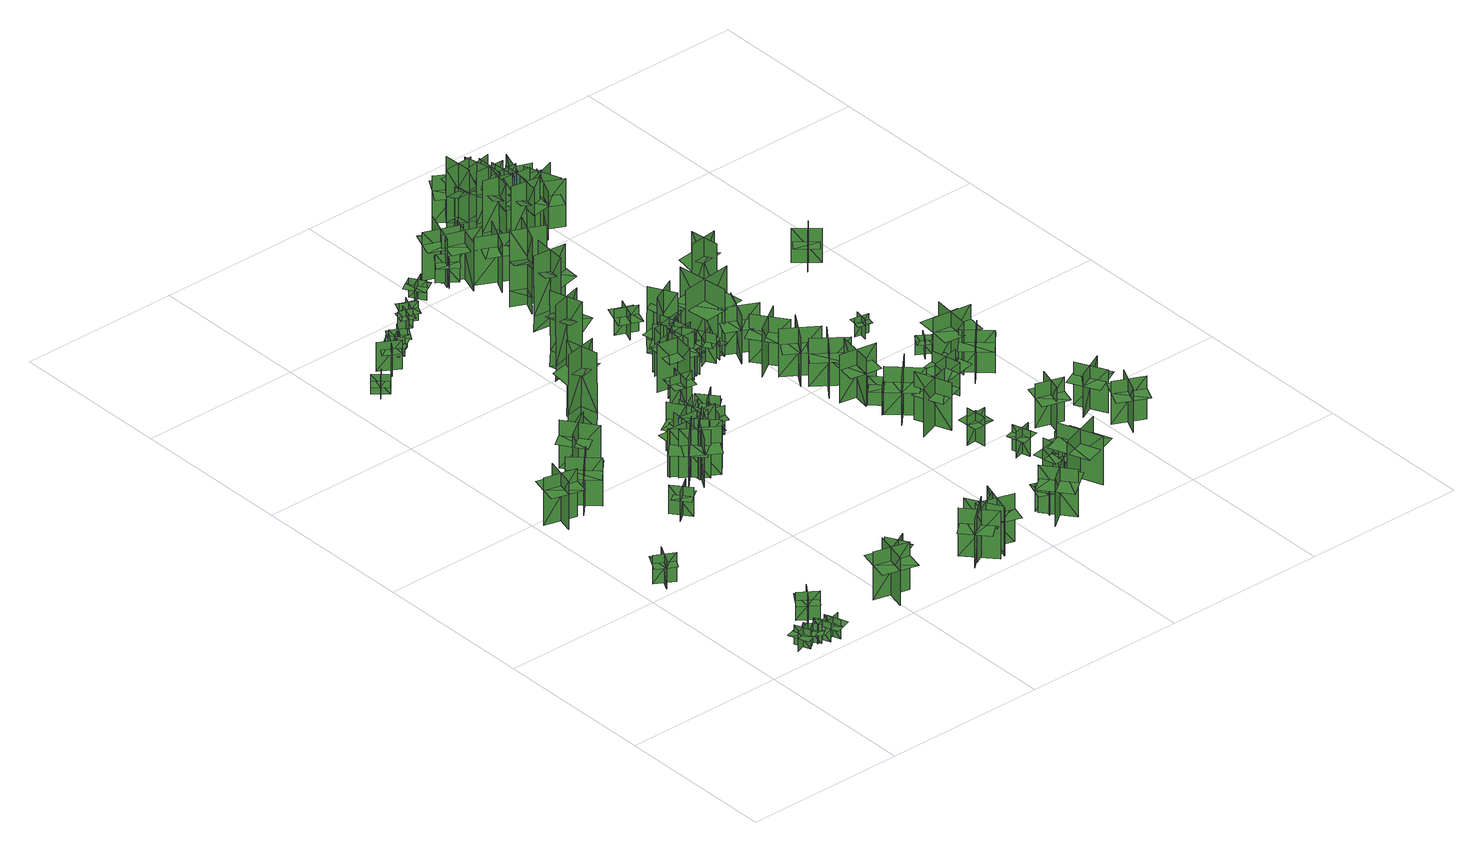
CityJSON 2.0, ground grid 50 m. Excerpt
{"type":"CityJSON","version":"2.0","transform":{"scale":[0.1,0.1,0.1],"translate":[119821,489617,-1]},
"CityObjects":{
"tree1":{"type":"SolitaryVegetationObject","geometry":[{"type":"MultiSurface","lod":"1","boundaries":[[[0,1,2]],[[0,2,3]],[[4,5,6]],[[4,6,7]],[[8,9,10]],[[8,10,11]],[[8,11,12]],[[8,12,13]]]}]},
"tree2":{"type":"SolitaryVegetationObject","geometry":[{"type":"MultiSurface","lod":"1","boundaries":[[[14,15,16]],[[14,16,17]],[[18,19,20]],[[18,20,21]],[[22,23,24]],[[22,24,25]],[[22,25,26]],[[22,26,27]]]}]},
"tree3":{"type":"SolitaryVegetationObject","geometry":[{"type":"MultiSurface","lod":"1","boundaries":[[[28,29,30]],[[28,30,31]],[[32,33,34]],[[32,34,35]],[[36,37,38]],[[36,38,39]],[[36,39,40]],[[36,40,41]]]}]},
"tree4":{"type":"SolitaryVegetationObject","geometry":[{"type":"MultiSurface","lod":"1","boundaries":[[[42,43,44]],[[42,44,45]],[[46,47,48]],[[46,48,49]],[[50,51,52]],[[50,52,53]],[[50,53,54]],[[50,54,55]]]}]},
"tree5":{"type":"SolitaryVegetationObject","geometry":[{"type":"MultiSurface","lod":"1","boundaries":[[[56,57,58]],[[56,58,59]],[[60,61,62]],[[60,62,63]],[[64,65,66]],[[64,66,67]],[[64,67,68]],[[64,68,69]]]}]},
"tree6":{"type":"SolitaryVegetationObject","geometry":[{"type":"MultiSurface","lod":"1","boundaries":[[[70,71,72]],[[70,72,73]],[[74,75,76]],[[74,76,77]],[[78,79,80]],[[78,80,81]],[[78,81,82]],[[78,82,83]]]}]},
"tree7":{"type":"SolitaryVegetationObject","geometry":[{"type":"MultiSurface","lod":"1","boundaries":[[[84,85,86]],[[84,86,87]],[[88,89,90]],[[88,90,91]],[[92,93,94]],[[92,94,95]],[[92,95,96]],[[92,96,97]]]}]},
"tree8":{"type":"SolitaryVegetationObject","geometry":[{"type":"MultiSurface","lod":"1","boundaries":[[[98,99,100]],[[98,100,101]],[[102,103,104]],[[102,104,105]],[[106,107,108]],[[106,108,109]],[[106,109,110]],[[106,110,111]]]}]},
"tree9":{"type":"SolitaryVegetationObject","geometry":[{"type":"MultiSurface","lod":"1","boundaries":[[[112,113,114]],[[112,114,115]],[[116,117,118]],[[116,118,119]],[[120,121,122]],[[120,122,123]],[[120,123,124]],[[120,124,125]]]}]},
"tree10":{"type":"SolitaryVegetationObject","geometry":[{"type":"MultiSurface","lod":"1","boundaries":[[[126,127,128]],[[126,128,129]],[[130,131,132]],[[130,132,133]],[[134,135,136]],[[134,136,137]],[[134,137,138]],[[134,138,139]]]}]},
"tree11":{"type":"SolitaryVegetationObject","geometry":[{"type":"MultiSurface","lod":"1","boundaries":[[[140,141,142]],[[140,142,143]],[[144,145,146]],[[144,146,147]],[[148,149,150]],[[148,150,151]],[[148,151,152]],[[148,152,153]]]}]},
"tree12":{"type":"SolitaryVegetationObject","geometry":[{"type":"MultiSurface","lod":"1","boundaries":[[[154,155,156]],[[154,156,157]],[[158,159,160]],[[158,160,161]],[[162,163,164]],[[162,164,165]],[[162,165,166]],[[162,166,167]]]}]},
"tree13":{"type":"SolitaryVegetationObject","geometry":[{"type":"MultiSurface","lod":"1","boundaries":[[[168,169,170]],[[168,170,171]],[[172,173,174]],[[172,174,175]],[[176,177,178]],[[176,178,179]],[[176,180,181]],[[176,181,177]]]}]},
"tree14":{"type":"SolitaryVegetationObject","geometry":[{"type":"MultiSurface","lod":"1","boundaries":[[[182,183,184]],[[182,184,185]],[[186,187,188]],[[186,188,189]],[[190,191,192]],[[190,192,193]],[[190,191,194]],[[190,194,195]]]}]},
"tree15":{"type":"SolitaryVegetationObject","geometry":[{"type":"MultiSurface","lod":"1","boundaries":[[[196,197,198]],[[196,198,199]],[[200,201,202]],[[200,202,203]],[[204,205,206]],[[204,206,207]],[[204,208,209]],[[204,209,205]]]}]},
"tree16":{"type":"SolitaryVegetationObject","geometry":[{"type":"MultiSurface","lod":"1","boundaries":[[[210,211,212]],[[210,212,213]],[[214,215,216]],[[214,216,217]],[[218,219,220]],[[218,220,221]],[[218,219,222]],[[218,222,223]]]}]},
"tree17":{"type":"SolitaryVegetationObject","geometry":[{"type":"MultiSurface","lod":"1","boundaries":[[[224,225,226]],[[224,226,227]],[[228,229,230]],[[228,230,231]],[[232,233,234]],[[232,234,235]],[[232,233,236]],[[232,236,237]]]}]},
"tree18":{"type":"SolitaryVegetationObject","geometry":[{"type":"MultiSurface","lod":"1","boundaries":[[[238,239,240]],[[238,240,241]],[[242,243,244]],[[242,244,245]],[[246,247,248]],[[246,248,249]],[[246,249,250]],[[246,250,251]]]}]},
"tree19":{"type":"SolitaryVegetationObject","geometry":[{"type":"MultiSurface","lod":"1","boundaries":[[[252,253,254]],[[252,254,255]],[[256,257,258]],[[256,258,259]],[[260,261,262]],[[260,262,263]],[[260,261,264]],[[260,264,265]]]}]},
"tree20":{"type":"SolitaryVegetationObject","geometry":[{"type":"MultiSurface","lod":"1","boundaries":[[[266,267,268]],[[266,268,269]],[[270,271,272]],[[270,272,273]],[[274,275,271]],[[274,271,270]],[[276,277,267]],[[276,267,266]],[[278,279,280]],[[278,280,281]],[[282,283,284]],[[282,284,285]]]}]},
"tree21":{"type":"SolitaryVegetationObject","geometry":[{"type":"MultiSurface","lod":"1","boundaries":[[[286,287,288]],[[286,288,289]],[[290,291,292]],[[290,292,293]],[[294,295,296]],[[294,296,297]],[[294,297,298]],[[294,298,299]]]}]},
"tree22":{"type":"SolitaryVegetationObject","geometry":[{"type":"MultiSurface","lod":"1","boundaries":[[[300,301,302]],[[300,302,303]],[[304,305,306]],[[304,306,307]],[[308,309,310]],[[308,310,311]],[[308,311,312]],[[308,312,313]]]}]},
"tree23":{"type":"SolitaryVegetationObject","geometry":[{"type":"MultiSurface","lod":"1","boundaries":[[[314,315,316]],[[314,316,317]],[[318,319,320]],[[318,320,321]],[[322,323,324]],[[322,324,325]],[[322,323,326]],[[322,326,327]]]}]},
"tree24":{"type":"SolitaryVegetationObject","geometry":[{"type":"MultiSurface","lod":"1","boundaries":[[[328,329,330]],[[328,330,331]],[[332,333,334]],[[332,334,335]],[[336,337,338]],[[336,338,339]],[[336,337,340]],[[336,340,341]]]}]},
"tree25":{"type":"SolitaryVegetationObject","geometry":[{"type":"MultiSurface","lod":"1","boundaries":[[[342,343,344]],[[342,344,345]],[[346,347,348]],[[346,348,349]],[[350,351,352]],[[350,352,353]],[[350,353,354]],[[350,354,355]]]}]},
"tree26":{"type":"SolitaryVegetationObject","geometry":[{"type":"MultiSurface","lod":"1","boundaries":[[[356,357,358]],[[356,358,359]],[[360,361,362]],[[360,362,363]],[[364,365,366]],[[364,366,367]],[[364,367,368]],[[364,368,369]]]}]},
"tree27":{"type":"SolitaryVegetationObject","geometry":[{"type":"MultiSurface","lod":"1","boundaries":[[[370,371,372]],[[370,372,373]],[[374,375,376]],[[374,376,377]],[[378,379,380]],[[378,380,381]],[[378,381,382]],[[378,382,383]]]}]},
"tree28":{"type":"SolitaryVegetationObject","geometry":[{"type":"MultiSurface","lod":"1","boundaries":[[[384,385,386]],[[384,386,387]],[[388,389,390]],[[388,390,391]],[[392,393,394]],[[392,394,395]],[[392,395,396]],[[392,396,397]]]}]},
"tree29":{"type":"SolitaryVegetationObject","geometry":[{"type":"MultiSurface","lod":"1","boundaries":[[[398,399,400]],[[398,400,401]],[[402,403,404]],[[402,404,405]],[[406,407,408]],[[406,408,409]],[[406,409,410]],[[406,410,411]]]}]},
"tree30":{"type":"SolitaryVegetationObject","geometry":[{"type":"MultiSurface","lod":"1","boundaries":[[[412,413,414]],[[412,414,415]],[[416,417,418]],[[416,418,419]],[[420,421,422]],[[420,422,423]],[[420,423,424]],[[420,424,425]]]}]},
"tree31":{"type":"SolitaryVegetationObject","geometry":[{"type":"MultiSurface","lod":"1","boundaries":[[[426,427,428]],[[426,428,429]],[[430,431,432]],[[430,432,433]],[[434,435,436]],[[434,436,437]],[[434,437,438]],[[434,438,439]]]}]},
"tree32":{"type":"SolitaryVegetationObject","geometry":[{"type":"MultiSurface","lod":"1","boundaries":[[[440,441,442]],[[440,442,443]],[[444,445,446]],[[444,446,447]],[[448,449,450]],[[448,450,451]],[[448,451,452]],[[448,452,453]]]}]},
"tree33":{"type":"SolitaryVegetationObject","geometry":[{"type":"MultiSurface","lod":"1","boundaries":[[[454,455,456]],[[454,456,457]],[[458,459,460]],[[458,460,461]],[[462,463,459]],[[462,459,458]],[[464,465,455]],[[464,455,454]],[[466,467,468]],[[466,468,469]],[[470,471,472]],[[470,472,473]]]}]},
"tree34":{"type":"SolitaryVegetationObject","geometry":[{"type":"MultiSurface","lod":"1","boundaries":[[[474,475,476]],[[474,476,477]],[[478,479,480]],[[478,480,481]],[[482,483,484]],[[482,484,485]],[[482,485,486]],[[482,486,487]]]}]},
"tree35":{"type":"SolitaryVegetationObject","geometry":[{"type":"MultiSurface","lod":"1","boundaries":[[[488,489,490]],[[488,490,491]],[[492,493,494]],[[492,494,495]],[[496,497,498]],[[496,498,499]],[[496,499,500]],[[496,500,501]]]}]},
"tree36":{"type":"SolitaryVegetationObject","geometry":[{"type":"MultiSurface","lod":"1","boundaries":[[[502,503,504]],[[502,504,505]],[[506,507,508]],[[506,508,509]],[[510,511,512]],[[510,512,513]],[[510,513,514]],[[510,514,515]]]}]},
"tree37":{"type":"SolitaryVegetationObject","geometry":[{"type":"MultiSurface","lod":"1","boundaries":[[[516,517,518]],[[516,518,519]],[[520,521,522]],[[520,522,523]],[[524,525,526]],[[524,526,527]],[[524,527,528]],[[524,528,529]]]}]},
"tree38":{"type":"SolitaryVegetationObject","geometry":[{"type":"MultiSurface","lod":"1","boundaries":[[[530,531,532]],[[530,532,533]],[[534,535,536]],[[534,536,537]],[[538,539,540]],[[538,540,541]],[[538,541,542]],[[538,542,543]]]}]},
"tree39":{"type":"SolitaryVegetationObject","geometry":[{"type":"MultiSurface","lod":"1","boundaries":[[[544,545,546]],[[544,546,547]],[[548,549,550]],[[548,550,551]],[[552,553,554]],[[552,554,555]],[[552,555,556]],[[552,556,557]]]}]},
"tree40":{"type":"SolitaryVegetationObject","geometry":[{"type":"MultiSurface","lod":"1","boundaries":[[[558,559,560]],[[558,560,561]],[[562,563,564]],[[562,564,565]],[[566,567,568]],[[566,568,569]],[[566,569,570]],[[566,570,571]]]}]},
"tree41":{"type":"SolitaryVegetationObject","geometry":[{"type":"MultiSurface","lod":"1","boundaries":[[[572,573,574]],[[572,574,575]],[[576,577,578]],[[576,578,579]],[[580,581,582]],[[580,582,583]],[[580,583,584]],[[580,584,585]]]}]},
"tree42":{"type":"SolitaryVegetationObject","geometry":[{"type":"MultiSurface","lod":"1","boundaries":[[[586,587,588]],[[586,588,589]],[[590,591,592]],[[590,592,593]],[[594,595,596]],[[594,596,597]],[[594,597,598]],[[594,598,599]]]}]},
"tree43":{"type":"SolitaryVegetationObject","geometry":[{"type":"MultiSurface","lod":"1","boundaries":[[[600,601,602]],[[600,602,603]],[[604,605,606]],[[604,606,607]],[[608,609,605]],[[608,605,604]],[[610,611,601]],[[610,601,600]],[[612,613,614]],[[612,614,615]],[[616,617,618]],[[616,618,619]]]}]},
"tree44":{"type":"SolitaryVegetationObject","geometry":[{"type":"MultiSurface","lod":"1","boundaries":[[[620,621,622]],[[620,622,623]],[[624,625,626]],[[624,626,627]],[[628,629,630]],[[628,630,631]],[[628,631,632]],[[628,632,633]]]}]},
"tree45":{"type":"SolitaryVegetationObject","geometry":[{"type":"MultiSurface","lod":"1","boundaries":[[[634,635,636]],[[634,636,637]],[[638,639,640]],[[638,640,641]],[[642,643,644]],[[642,644,645]],[[642,645,646]],[[642,646,647]]]}]},
"tree46":{"type":"SolitaryVegetationObject","geometry":[{"type":"MultiSurface","lod":"1","boundaries":[[[648,649,650]],[[648,650,651]],[[652,653,654]],[[652,654,655]],[[656,657,658]],[[656,658,659]],[[656,659,660]],[[656,660,661]]]}]},
"tree47":{"type":"SolitaryVegetationObject","geometry":[{"type":"MultiSurface","lod":"1","boundaries":[[[662,663,664]],[[662,664,665]],[[666,667,668]],[[666,668,669]],[[670,671,672]],[[670,672,673]],[[670,673,674]],[[670,674,675]]]}]},
"tree48":{"type":"SolitaryVegetationObject","geometry":[{"type":"MultiSurface","lod":"1","boundaries":[[[676,677,678]],[[676,678,679]],[[680,681,682]],[[680,682,683]],[[684,685,681]],[[684,681,680]],[[686,687,677]],[[686,677,676]],[[688,689,690]],[[688,690,691]],[[692,693,694]],[[692,694,695]]]}]},
"tree49":{"type":"SolitaryVegetationObject","geometry":[{"type":"MultiSurface","lod":"1","boundaries":[[[696,697,698]],[[696,698,699]],[[700,701,702]],[[700,702,703]],[[704,705,706]],[[704,706,707]],[[704,708,709]],[[704,709,705]]]}]},
"tree50":{"type":"SolitaryVegetationObject","geometry":[{"type":"MultiSurface","lod":"1","boundaries":[[[710,711,712]],[[710,712,713]],[[714,715,716]],[[714,716,717]],[[718,719,715]],[[718,715,714]],[[720,721,711]],[[720,711,710]],[[722,723,724]],[[722,724,725]],[[726,727,728]],[[726,728,729]]]}]},
"tree51":{"type":"SolitaryVegetationObject","geometry":[{"type":"MultiSurface","lod":"1","boundaries":[[[730,731,732]],[[730,732,733]],[[734,735,736]],[[734,736,737]],[[738,739,740]],[[738,740,741]],[[738,741,742]],[[738,742,743]]]}]},
"tree52":{"type":"SolitaryVegetationObject","geometry":[{"type":"MultiSurface","lod":"1","boundaries":[[[744,745,746]],[[744,746,747]],[[748,749,750]],[[748,750,751]],[[752,753,754]],[[752,754,755]],[[752,756,757]],[[752,757,753]]]}]},
"tree53":{"type":"SolitaryVegetationObject","geometry":[{"type":"MultiSurface","lod":"1","boundaries":[[[758,759,760]],[[758,760,761]],[[762,763,764]],[[762,764,765]],[[766,767,768]],[[766,768,769]],[[766,770,771]],[[766,771,767]]]}]},
"tree54":{"type":"SolitaryVegetationObject","geometry":[{"type":"MultiSurface","lod":"1","boundaries":[[[772,773,774]],[[772,774,775]],[[776,777,778]],[[776,778,779]],[[780,781,782]],[[780,782,783]],[[780,783,784]],[[780,784,785]]]}]},
"tree55":{"type":"SolitaryVegetationObject","geometry":[{"type":"MultiSurface","lod":"1","boundaries":[[[786,787,788]],[[786,788,789]],[[790,791,792]],[[790,792,793]],[[794,795,796]],[[794,796,797]],[[794,798,799]],[[794,799,795]]]}]},
"tree56":{"type":"SolitaryVegetationObject","geometry":[{"type":"MultiSurface","lod":"1","boundaries":[[[800,801,802]],[[800,802,803]],[[804,805,806]],[[804,806,807]],[[808,809,810]],[[808,810,811]],[[808,811,812]],[[808,812,813]]]}]},
"tree57":{"type":"SolitaryVegetationObject","geometry":[{"type":"MultiSurface","lod":"1","boundaries":[[[814,815,816]],[[814,816,817]],[[818,819,820]],[[818,820,821]],[[822,823,824]],[[822,824,825]],[[822,825,826]],[[822,826,827]]]}]},
"tree58":{"type":"SolitaryVegetationObject","geometry":[{"type":"MultiSurface","lod":"1","boundaries":[[[828,829,830]],[[828,830,831]],[[832,833,834]],[[832,834,835]],[[836,837,838]],[[836,838,839]],[[836,839,840]],[[836,840,841]]]}]},
"tree59":{"type":"SolitaryVegetationObject","geometry":[{"type":"MultiSurface","lod":"1","boundaries":[[[842,843,844]],[[842,844,845]],[[846,847,848]],[[846,848,849]],[[850,851,852]],[[850,852,853]],[[850,853,854]],[[850,854,855]]]}]},
"tree60":{"type":"SolitaryVegetationObject","geometry":[{"type":"MultiSurface","lod":"1","boundaries":[[[856,857,858]],[[856,858,859]],[[860,861,862]],[[860,862,863]],[[864,865,866]],[[864,866,867]],[[864,867,868]],[[864,868,869]]]}]},
"tree61":{"type":"SolitaryVegetationObject","geometry":[{"type":"MultiSurface","lod":"1","boundaries":[[[870,871,872]],[[870,872,873]],[[874,875,876]],[[874,876,877]],[[878,879,880]],[[878,880,881]],[[878,881,882]],[[878,882,883]]]}]},
"tree62":{"type":"SolitaryVegetationObject","geometry":[{"type":"MultiSurface","lod":"1","boundaries":[[[884,885,886]],[[884,886,887]],[[888,889,890]],[[888,890,891]],[[892,893,894]],[[892,894,895]],[[892,895,896]],[[892,896,897]]]}]},
"tree63":{"type":"SolitaryVegetationObject","geometry":[{"type":"MultiSurface","lod":"1","boundaries":[[[898,899,900]],[[898,900,901]],[[902,903,904]],[[902,904,905]],[[906,907,908]],[[906,908,909]],[[906,909,910]],[[906,910,911]]]}]},
"tree64":{"type":"SolitaryVegetationObject","geometry":[{"type":"MultiSurface","lod":"1","boundaries":[[[912,913,914]],[[912,914,915]],[[916,917,918]],[[916,918,919]],[[920,921,922]],[[920,922,923]],[[920,923,924]],[[920,924,925]]]}]},
"tree65":{"type":"SolitaryVegetationObject","geometry":[{"type":"MultiSurface","lod":"1","boundaries":[[[926,927,928]],[[926,928,929]],[[930,931,932]],[[930,932,933]],[[934,935,936]],[[934,936,937]],[[934,937,938]],[[934,938,939]]]}]},
"tree66":{"type":"SolitaryVegetationObject","geometry":[{"type":"MultiSurface","lod":"1","boundaries":[[[940,941,942]],[[940,942,943]],[[944,945,946]],[[944,946,947]],[[948,949,950]],[[948,950,951]],[[948,951,952]],[[948,952,953]]]}]},
"tree67":{"type":"SolitaryVegetationObject","geometry":[{"type":"MultiSurface","lod":"1","boundaries":[[[954,955,956]],[[954,956,957]],[[958,959,960]],[[958,960,961]],[[962,963,964]],[[962,964,965]],[[962,965,966]],[[962,966,967]]]}]},
"tree68":{"type":"SolitaryVegetationObject","geometry":[{"type":"MultiSurface","lod":"1","boundaries":[[[968,969,970]],[[968,970,971]],[[972,973,974]],[[972,974,975]],[[976,977,978]],[[976,978,979]],[[976,979,980]],[[976,980,981]]]}]},
"tree69":{"type":"SolitaryVegetationObject","geometry":[{"type":"MultiSurface","lod":"1","boundaries":[[[982,983,984]],[[982,984,985]],[[986,987,988]],[[986,988,989]],[[990,991,992]],[[990,992,993]],[[990,993,994]],[[990,994,995]]]}]},
"tree70":{"type":"SolitaryVegetationObject","geometry":[{"type":"MultiSurface","lod":"1","boundaries":[[[996,997,998]],[[996,998,999]],[[1000,1001,1002]],[[1000,1002,1003]],[[1004,1005,1006]],[[1004,1006,1007]],[[1004,1007,1008]],[[1004,1008,1009]]]}]},
"tree71":{"type":"SolitaryVegetationObject","geometry":[{"type":"MultiSurface","lod":"1","boundaries":[[[1010,1011,1012]],[[1010,1012,1013]],[[1014,1015,1016]],[[1014,1016,1017]],[[1018,1019,1020]],[[1018,1020,1021]],[[1018,1021,1022]],[[1018,1022,1023]]]}]},
"tree72":{"type":"SolitaryVegetationObject","geometry":[{"type":"MultiSurface","lod":"1","boundaries":[[[1024,1025,1026]],[[1024,1026,1027]],[[1028,1029,1030]],[[1028,1030,1031]],[[1032,1033,1034]],[[1032,1034,1035]],[[1032,1036,1037]],[[1032,1037,1033]]]}]},
"tree73":{"type":"SolitaryVegetationObject","geometry":[{"type":"MultiSurface","lod":"1","boundaries":[[[1038,1039,1040]],[[1038,1040,1041]],[[1042,1043,1044]],[[1042,1044,1045]],[[1046,1047,1048]],[[1046,1048,1049]],[[1046,1050,1051]],[[1046,1051,1047]]]}]},
"tree74":{"type":"SolitaryVegetationObject","geometry":[{"type":"MultiSurface","lod":"1","boundaries":[[[1052,1053,1054]],[[1052,1054,1055]],[[1056,1057,1058]],[[1056,1058,1059]],[[1060,1061,1057]],[[1060,1057,1056]],[[1062,1063,1053]],[[1062,1053,1052]],[[1064,1065,1066]],[[1064,1066,1067]],[[1068,1069,1070]],[[1068,1070,1071]]]}]},
"tree75":{"type":"SolitaryVegetationObject","geometry":[{"type":"MultiSurface","lod":"1","boundaries":[[[1072,1073,1074]],[[1072,1074,1075]],[[1076,1077,1078]],[[1076,1078,1079]],[[1080,1081,1077]],[[1080,1077,1076]],[[1082,1083,1073]],[[1082,1073,1072]],[[1084,1085,1086]],[[1084,1086,1087]],[[1088,1089,1090]],[[1088,1090,1091]]]}]},
"tree76":{"type":"SolitaryVegetationObject","geometry":[{"type":"MultiSurface","lod":"1","boundaries":[[[1092,1093,1094]],[[1092,1094,1095]],[[1096,1097,1098]],[[1096,1098,1099]],[[1100,1101,1102]],[[1100,1102,1103]],[[1100,1103,1104]],[[1100,1104,1105]]]}]},
"tree77":{"type":"SolitaryVegetationObject","geometry":[{"type":"MultiSurface","lod":"1","boundaries":[[[1106,1107,1108]],[[1106,1108,1109]],[[1110,1111,1112]],[[1110,1112,1113]],[[1114,1115,1111]],[[1114,1111,1110]],[[1116,1117,1107]],[[1116,1107,1106]],[[1118,1119,1120]],[[1118,1120,1121]],[[1122,1123,1124]],[[1122,1124,1125]]]}]},
"tree78":{"type":"SolitaryVegetationObject","geometry":[{"type":"MultiSurface","lod":"1","boundaries":[[[1126,1127,1128]],[[1126,1128,1129]],[[1130,1131,1132]],[[1130,1132,1133]],[[1134,1135,1131]],[[1134,1131,1130]],[[1136,1137,1127]],[[1136,1127,1126]],[[1138,1139,1140]],[[1138,1140,1141]],[[1142,1143,1144]],[[1142,1144,1145]]]}]},
"tree79":{"type":"SolitaryVegetationObject","geometry":[{"type":"MultiSurface","lod":"1","boundaries":[[[1146,1147,1148]],[[1146,1148,1149]],[[1150,1151,1152]],[[1150,1152,1153]],[[1154,1155,1151]],[[1154,1151,1150]],[[1156,1157,1147]],[[1156,1147,1146]],[[1158,1159,1160]],[[1158,1160,1161]],[[1162,1163,1164]],[[1162,1164,1165]]]}]},
"tree80":{"type":"SolitaryVegetationObject","geometry":[{"type":"MultiSurface","lod":"1","boundaries":[[[1166,1167,1168]],[[1166,1168,1169]],[[1170,1171,1172]],[[1170,1172,1173]],[[1174,1175,1171]],[[1174,1171,1170]],[[1176,1177,1167]],[[1176,1167,1166]],[[1178,1179,1180]],[[1178,1180,1181]],[[1182,1183,1184]],[[1182,1184,1185]]]}]},
"tree81":{"type":"SolitaryVegetationObject","geometry":[{"type":"MultiSurface","lod":"1","boundaries":[[[1186,1187,1188]],[[1186,1188,1189]],[[1190,1191,1192]],[[1190,1192,1193]],[[1194,1195,1196]],[[1194,1196,1197]],[[1194,1197,1198]],[[1194,1198,1199]]]}]},
"tree82":{"type":"SolitaryVegetationObject","geometry":[{"type":"MultiSurface","lod":"1","boundaries":[[[1200,1201,1202]],[[1200,1202,1203]],[[1204,1205,1206]],[[1204,1206,1207]],[[1208,1209,1205]],[[1208,1205,1204]],[[1210,1211,1201]],[[1210,1201,1200]],[[1212,1213,1214]],[[1212,1214,1215]],[[1216,1217,1218]],[[1216,1218,1219]]]}]},
"tree83":{"type":"SolitaryVegetationObject","geometry":[{"type":"MultiSurface","lod":"1","boundaries":[[[1220,1221,1222]],[[1220,1222,1223]],[[1224,1225,1226]],[[1224,1226,1227]],[[1228,1229,1225]],[[1228,1225,1224]],[[1230,1231,1221]],[[1230,1221,1220]],[[1232,1233,1234]],[[1232,1234,1235]],[[1236,1237,1238]],[[1236,1238,1239]]]}]},
"tree84":{"type":"SolitaryVegetationObject","geometry":[{"type":"MultiSurface","lod":"1","boundaries":[[[1240,1241,1242]],[[1240,1242,1243]],[[1244,1245,1246]],[[1244,1246,1247]],[[1248,1249,1250]],[[1248,1250,1251]],[[1248,1252,1253]],[[1248,1253,1249]]]}]},
"tree85":{"type":"SolitaryVegetationObject","geometry":[{"type":"MultiSurface","lod":"1","boundaries":[[[1254,1255,1256]],[[1254,1256,1257]],[[1258,1259,1260]],[[1258,1260,1261]],[[1262,1263,1264]],[[1262,1264,1265]],[[1262,1265,1266]],[[1262,1266,1267]]]}]},
"tree86":{"type":"SolitaryVegetationObject","geometry":[{"type":"MultiSurface","lod":"1","boundaries":[[[1268,1269,1270]],[[1268,1270,1271]],[[1272,1273,1274]],[[1272,1274,1275]],[[1276,1277,1278]],[[1276,1278,1279]],[[1276,1279,1280]],[[1276,1280,1281]]]}]},
"tree87":{"type":"SolitaryVegetationObject","geometry":[{"type":"MultiSurface","lod":"1","boundaries":[[[1282,1283,1284]],[[1282,1284,1285]],[[1286,1287,1288]],[[1286,1288,1289]],[[1290,1291,1292]],[[1290,1292,1293]],[[1290,1293,1294]],[[1290,1294,1295]]]}]},
"tree88":{"type":"SolitaryVegetationObject","geometry":[{"type":"MultiSurface","lod":"1","boundaries":[[[1296,1297,1298]],[[1296,1298,1299]],[[1300,1301,1302]],[[1300,1302,1303]],[[1304,1305,1306]],[[1304,1306,1307]],[[1304,1307,1308]],[[1304,1308,1309]]]}]},
"tree89":{"type":"SolitaryVegetationObject","geometry":[{"type":"MultiSurface","lod":"1","boundaries":[[[1310,1311,1312]],[[1310,1312,1313]],[[1314,1315,1316]],[[1314,1316,1317]],[[1318,1319,1320]],[[1318,1320,1321]],[[1318,1321,1322]],[[1318,1322,1323]]]}]},
"tree90":{"type":"SolitaryVegetationObject","geometry":[{"type":"MultiSurface","lod":"1","boundaries":[[[1324,1325,1326]],[[1324,1326,1327]],[[1328,1329,1330]],[[1328,1330,1331]],[[1332,1333,1334]],[[1332,1334,1335]],[[1332,1335,1336]],[[1332,1336,1337]]]}]},
"tree91":{"type":"SolitaryVegetationObject","geometry":[{"type":"MultiSurface","lod":"1","boundaries":[[[1338,1339,1340]],[[1338,1340,1341]],[[1342,1343,1344]],[[1342,1344,1345]],[[1346,1347,1348]],[[1346,1348,1349]],[[1346,1349,1350]],[[1346,1350,1351]]]}]},
"tree92":{"type":"SolitaryVegetationObject","geometry":[{"type":"MultiSurface","lod":"1","boundaries":[[[1352,1353,1354]],[[1352,1354,1355]],[[1356,1357,1358]],[[1356,1358,1359]],[[1360,1361,1362]],[[1360,1362,1363]],[[1360,1363,1364]],[[1360,1364,1365]]]}]},
"tree93":{"type":"SolitaryVegetationObject","geometry":[{"type":"MultiSurface","lod":"1","boundaries":[[[1366,1367,1368]],[[1366,1368,1369]],[[1370,1371,1372]],[[1370,1372,1373]],[[1374,1375,1376]],[[1374,1376,1377]],[[1374,1377,1378]],[[1374,1378,1379]]]}]},
"tree94":{"type":"SolitaryVegetationObject","geometry":[{"type":"MultiSurface","lod":"1","boundaries":[[[1380,1381,1382]],[[1380,1382,1383]],[[1384,1385,1386]],[[1384,1386,1387]],[[1388,1389,1390]],[[1388,1390,1391]],[[1388,1391,1392]],[[1388,1392,1393]]]}]},
"tree95":{"type":"SolitaryVegetationObject","geometry":[{"type":"MultiSurface","lod":"1","boundaries":[[[1394,1395,1396]],[[1394,1396,1397]],[[1398,1399,1400]],[[1398,1400,1401]],[[1402,1403,1404]],[[1402,1404,1405]],[[1402,1406,1407]],[[1402,1407,1403]]]}]}
},
"vertices":[
[175,63,21],[175,63,83],[125,44,83],[125,44,21],[159,31,21],[159,31,83],[141,79,83],[141,79,21],[162,23,62],[187,33,62],[164,93,62],[139,83,62],[114,74,62],[137,14,62],
[205,69,20],[205,69,82],[163,36,82],[163,36,20],[200,33,20],[200,33,82],[168,73,82],[168,73,20],[205,27,62],[226,44,62],[186,94,62],[165,77,62],[144,60,62],[184,10,62],
[224,24,19],[224,24,81],[204,73,81],[204,73,19],[191,39,19],[191,39,81],[239,57,81],[239,57,19],[183,36,61],[193,11,61],[253,34,61],[243,59,61],[234,84,61],[174,61,61],
[54,563,12],[112,530,12],[112,530,105],[54,563,105],[66,520,12],[98,578,12],[98,578,105],[66,520,105],[66,520,79],[94,504,79],[127,561,79],[98,578,79],[69,594,79],[37,537,79],
[273,52,17],[273,52,79],[222,35,79],[222,35,17],[256,20,17],[256,20,79],[240,69,79],[240,69,17],[259,12,59],[284,21,59],[264,81,59],[239,73,59],[213,64,59],[234,4,59],
[211,154,29],[265,115,29],[265,115,121],[211,154,121],[218,110,29],[257,164,29],[257,164,121],[218,110,121],[218,110,95],[246,91,95],[284,145,95],[257,164,95],[230,183,95],[191,129,95],
[84,1013,12],[58,914,12],[58,914,166],[84,1013,166],[19,974,12],[118,949,12],[118,949,166],[19,974,166],[19,974,126],[7,927,126],[106,901,126],[118,949,126],[131,996,126],[32,1022,126],
[205,1015,12],[134,941,12],[134,941,167],[205,1015,167],[130,1013,12],[204,942,12],[204,942,167],[130,1013,167],[130,1013,126],[96,977,126],[170,906,126],[204,942,126],[238,978,126],[164,1048,126],
[524,158,6],[497,51,6],[497,51,160],[524,158,160],[460,121,6],[567,94,6],[567,94,160],[460,121,160],[460,121,117],[447,67,117],[554,40,117],[567,94,117],[581,147,117],[474,174,117],
[311,747,13],[367,789,13],[367,789,106],[311,747,106],[355,741,13],[355,741,106],[313,796,106],[313,796,13],[355,741,77],[378,758,77],[345,803,77],[322,785,77],[298,768,77],[332,723,77],
[313,1150,10],[218,1084,10],[218,1084,165],[313,1150,165],[239,1163,10],[239,1163,165],[306,1068,165],[306,1068,10],[239,1163,116],[200,1135,116],[253,1059,116],[293,1087,116],[332,1115,116],[279,1191,116],
[129,1733,14],[129,1733,76],[89,1768,76],[89,1768,14],[92,1731,14],[92,1731,76],[127,1770,76],[127,1770,14],[87,1725,56],[107,1708,56],[150,1756,56],[130,1773,56],[110,1791,56],[67,1743,56],
[589,222,10],[622,159,10],[622,159,104],[589,222,104],[573,169,10],[636,202,10],[636,202,104],[573,169,104],[592,217,79],[622,159,79],[647,172,79],[617,230,79],[567,204,79],[597,147,79],
[435,854,12],[517,938,12],[517,938,168],[435,854,168],[514,855,12],[431,937,12],[431,937,168],[514,855,168],[437,851,116],[520,935,116],[478,976,116],[395,893,116],[554,901,116],[471,818,116],
[229,1858,11],[192,1798,11],[192,1798,105],[229,1858,105],[175,1845,11],[235,1808,11],[235,1808,105],[175,1845,105],[226,1853,80],[192,1798,80],[216,1783,80],[250,1839,80],[202,1868,80],[168,1813,80],
[469,829,13],[531,929,13],[531,929,170],[469,829,170],[547,848,13],[447,910,13],[447,910,170],[547,848,170],[473,827,118],[535,927,118],[485,958,118],[423,858,118],[575,902,118],[513,802,118],
[495,985,10],[488,868,10],[488,868,167],[495,985,167],[435,932,10],[553,925,10],[553,925,167],[435,932,167],[491,985,114],[484,868,114],[543,864,114],[550,982,114],[436,871,114],[444,988,114],
[211,1834,13],[211,1834,75],[260,1857,75],[260,1857,13],[224,1868,13],[224,1868,75],[246,1822,75],[246,1822,13],[221,1875,54],[197,1864,54],[224,1806,54],[248,1817,54],[272,1829,54],[245,1887,54],
[488,956,11],[570,871,11],[570,871,168],[488,956,168],[487,876,11],[571,958,11],[571,958,168],[487,876,168],[485,953,115],[567,869,115],[609,910,115],[528,994,115],[533,836,115],[451,920,115],
[376,1284,62],[478,1304,62],[478,1302,257],[376,1282,257],[441,1240,62],[421,1341,62],[420,1341,257],[440,1240,257],[440,1240,11],[420,1341,11],[376,1282,11],[478,1302,11],[376,1283,157],[478,1303,157],[468,1355,176],[366,1334,176],[464,1300,188],[388,1284,188],[396,1246,198],[472,1262,198],
[767,123,15],[843,36,15],[843,36,170],[767,123,170],[762,49,15],[762,49,170],[850,125,170],[850,125,15],[762,49,122],[794,12,122],[864,73,122],[832,110,122],[800,147,122],[730,86,122],
[284,1884,13],[284,1884,75],[242,1852,75],[242,1852,13],[279,1848,13],[279,1848,75],[247,1889,75],[247,1889,13],[283,1842,55],[305,1858,55],[266,1909,55],[245,1893,55],[223,1877,55],[262,1826,55],
[556,1010,10],[543,893,10],[543,893,166],[556,1010,166],[494,960,10],[610,947,10],[610,947,166],[494,960,166],[552,1010,114],[539,894,114],[598,887,114],[610,1004,114],[492,899,114],[505,1016,114],
[594,1021,9],[493,960,9],[493,960,165],[594,1021,165],[516,1040,9],[577,940,9],[577,940,165],[516,1040,165],[592,1025,113],[491,964,113],[522,913,113],[622,974,113],[467,1004,113],[567,1065,113],
[307,1912,13],[307,1912,75],[278,1867,75],[278,1867,13],[314,1877,13],[314,1877,75],[270,1904,75],[270,1904,13],[320,1872,55],[335,1895,55],[281,1929,55],[266,1907,55],[252,1884,55],[306,1850,55],
[865,47,16],[808,149,16],[808,149,171],[865,47,171],[885,119,16],[885,119,171],[783,63,171],[783,63,16],[885,119,122],[861,162,122],[780,116,122],[804,74,122],[827,32,122],[908,77,122],
[861,40,16],[895,152,16],[895,152,171],[861,40,171],[927,76,16],[927,76,171],[816,110,171],[816,110,16],[927,76,122],[941,122,122],[852,149,122],[838,103,122],[824,57,122],[913,29,122],
[611,1096,11],[612,1026,11],[612,1026,104],[611,1096,104],[580,1064,11],[580,1064,104],[650,1065,104],[650,1065,11],[580,1064,75],[581,1034,75],[636,1035,75],[636,1064,75],[636,1094,75],[580,1093,75],
[386,1938,15],[345,1953,15],[345,1953,77],[386,1938,77],[374,1965,15],[359,1923,15],[359,1923,77],[374,1965,77],[374,1965,59],[353,1973,59],[338,1931,59],[359,1923,59],[380,1916,59],[395,1957,59],
[645,972,11],[664,1039,11],[664,1039,104],[645,972,104],[684,994,11],[684,994,104],[617,1013,104],[617,1013,11],[684,994,75],[692,1022,75],[638,1037,75],[630,1010,75],[622,982,75],[676,966,75],
[374,1981,14],[374,1981,76],[422,1958,76],[422,1958,14],[408,1993,14],[408,1993,76],[386,1946,76],[386,1946,14],[411,2000,56],[387,2011,56],[360,1953,56],[384,1942,56],[409,1930,56],[436,1989,56],
[661,1040,13],[714,1085,13],[714,1085,106],[661,1040,106],[705,1036,13],[705,1036,106],[660,1090,106],[660,1090,13],[705,1036,77],[727,1055,77],[691,1098,77],[669,1079,77],[647,1060,77],[683,1018,77],
[543,1550,67],[571,1451,67],[569,1450,262],[541,1550,262],[504,1482,67],[604,1511,67],[604,1512,262],[504,1483,262],[504,1483,16],[604,1512,16],[541,1550,16],[569,1450,16],[542,1550,162],[570,1451,162],[621,1465,181],[592,1565,181],[566,1464,193],[544,1539,193],[506,1528,203],[528,1453,203],
[663,1193,13],[728,1180,13],[728,1180,106],[663,1193,106],[687,1156,13],[700,1221,13],[700,1221,106],[687,1156,106],[687,1156,80],[719,1149,80],[733,1214,80],[700,1221,80],[668,1228,80],[654,1163,80],
[711,1230,14],[686,1193,14],[686,1193,75],[711,1230,75],[682,1225,14],[719,1200,14],[719,1200,75],[682,1225,75],[682,1225,58],[670,1206,58],[706,1182,58],[719,1200,58],[731,1218,58],[694,1243,58],
[471,2028,12],[471,2028,74],[516,2056,74],[516,2056,12],[480,2063,12],[480,2063,74],[507,2019,74],[507,2019,12],[476,2070,54],[453,2056,54],[486,2001,54],[509,2015,54],[532,2029,54],[498,2084,54],
[796,1249,12],[681,1269,12],[681,1269,168],[796,1249,168],[753,1310,12],[753,1310,168],[733,1195,168],[733,1195,12],[753,1310,119],[705,1318,119],[689,1226,119],[737,1218,119],[785,1210,119],[800,1302,119],
[1141,59,12],[1073,147,12],[1073,147,166],[1141,59,166],[1151,132,12],[1063,65,12],[1063,65,166],[1151,132,166],[1151,132,123],[1117,176,123],[1029,108,123],[1063,65,123],[1097,21,123],[1185,88,123],
[1069,155,12],[1131,132,12],[1131,132,104],[1069,155,104],[1087,115,12],[1110,177,12],[1110,177,104],[1087,115,104],[1087,115,79],[1118,103,79],[1141,166,79],[1110,177,79],[1079,189,79],[1056,126,79],
[705,1283,12],[821,1293,12],[821,1293,167],[705,1283,167],[762,1236,12],[762,1236,167],[753,1351,167],[753,1351,12],[762,1236,119],[811,1239,119],[803,1332,119],[755,1328,119],[706,1324,119],[714,1232,119],
[811,1342,12],[718,1272,12],[718,1272,167],[811,1342,167],[737,1352,12],[737,1352,167],[807,1259,167],[807,1259,12],[737,1352,119],[698,1322,119],[754,1248,119],[793,1278,119],[832,1307,119],[775,1381,119],
[815,1261,11],[769,1318,11],[769,1318,109],[815,1261,109],[820,1313,11],[763,1267,11],[763,1267,109],[820,1313,109],[814,1308,72],[795,1332,72],[754,1299,72],[774,1275,72],[793,1251,72],[833,1284,72],
[680,1757,66],[670,1654,66],[669,1654,261],[679,1757,261],[620,1707,66],[723,1697,66],[723,1698,261],[620,1708,261],[620,1708,15],[723,1698,15],[679,1757,15],[669,1654,15],[679,1757,161],[669,1654,161],[722,1649,180],[732,1752,180],[671,1668,192],[678,1745,192],[638,1749,202],[631,1671,202],
[840,1354,13],[726,1330,13],[726,1330,168],[840,1354,168],[778,1395,13],[778,1395,168],[802,1281,168],[802,1281,13],[778,1395,119],[730,1385,119],[749,1294,119],[797,1304,119],[844,1314,119],[825,1405,119],
[843,1283,15],[796,1280,15],[796,1280,77],[843,1283,77],[820,1303,15],[820,1303,77],[823,1256,77],[823,1256,15],[820,1303,57],[801,1302,57],[803,1265,57],[823,1266,57],[842,1267,57],[840,1304,57],
[583,2015,19],[621,2069,19],[621,2069,111],[583,2015,111],[626,2022,19],[572,2060,19],[572,2060,111],[626,2022,111],[626,2022,85],[645,2049,85],[591,2087,85],[572,2060,85],[553,2033,85],[607,1995,85],
[785,1305,12],[854,1332,12],[854,1332,111],[785,1305,111],[833,1284,12],[807,1353,12],[807,1353,111],[833,1284,111],[830,1292,74],[858,1303,74],[840,1351,74],[811,1340,74],[783,1330,74],[801,1281,74],
[848,1408,60],[768,1366,60],[767,1368,231],[848,1409,231],[783,1429,61],[825,1348,61],[825,1349,231],[784,1429,231],[784,1429,15],[825,1349,15],[848,1409,15],[767,1368,15],[848,1409,144],[767,1367,144],[788,1326,160],[869,1367,160],[778,1373,170],[839,1404,170],[823,1435,180],[763,1404,180],
[670,2057,12],[560,2099,12],[560,2099,169],[670,2057,169],[632,2142,12],[589,2031,12],[589,2031,169],[632,2142,169],[661,2060,129],[560,2099,129],[543,2056,129],[644,2017,129],[678,2104,129],[577,2143,129],
[747,1801,65],[654,1846,65],[654,1847,259],[748,1802,259],[722,1875,65],[677,1782,65],[677,1781,259],[722,1875,259],[722,1875,13],[677,1781,13],[748,1802,13],[654,1847,13],[748,1802,160],[654,1847,160],[631,1799,179],[725,1754,179],[667,1841,190],[737,1808,190],[754,1843,201],[684,1876,201],
[850,1326,14],[838,1284,14],[838,1284,76],[850,1326,76],[824,1312,14],[867,1300,14],[867,1300,76],[824,1312,76],[824,1312,59],[818,1291,59],[861,1279,59],[867,1300,59],[873,1321,59],[830,1333,59],
[588,2051,15],[699,2012,15],[699,2012,171],[588,2051,171],[629,1967,15],[668,2079,15],[668,2079,171],[629,1967,171],[597,2048,131],[699,2012,131],[715,2056,131],[613,2092,131],[582,2004,131],[684,1968,131],
[892,1269,14],[866,1319,14],[866,1319,109],[892,1269,109],[905,1310,14],[854,1284,14],[854,1284,109],[905,1310,109],[905,1310,78],[854,1284,78],[868,1257,78],[919,1283,78],[891,1338,78],[840,1312,78],
[778,1558,11],[778,1558,94],[843,1531,94],[843,1531,11],[822,1576,11],[822,1576,94],[796,1513,94],[796,1513,11],[826,1586,67],[793,1600,67],[761,1520,67],[794,1507,67],[827,1493,67],[859,1573,67],
[734,2014,18],[681,1908,18],[681,1908,174],[734,2014,174],[645,1983,18],[751,1931,18],[751,1931,174],[645,1983,174],[729,2005,134],[681,1908,134],[723,1887,134],[771,1984,134],[687,2025,134],[639,1929,134],
[919,1317,15],[910,1274,15],[910,1274,77],[919,1317,77],[894,1301,15],[938,1292,15],[938,1292,77],[894,1301,77],[894,1301,60],[890,1279,60],[933,1271,60],[938,1292,60],[942,1314,60],[899,1323,60],
[1264,276,13],[1189,262,13],[1189,262,110],[1264,276,110],[1225,302,13],[1225,302,110],[1239,228,110],[1239,228,13],[1225,302,76],[1185,294,76],[1199,220,76],[1239,228,76],[1279,235,76],[1265,310,76],
[1168,549,17],[1172,483,17],[1172,483,110],[1168,549,110],[1138,516,17],[1204,520,17],[1204,520,110],[1138,516,110],[1138,516,84],[1140,483,84],[1206,487,84],[1204,520,84],[1202,553,84],[1136,549,84],
[1256,268,14],[1256,202,14],[1256,202,106],[1256,268,106],[1224,237,14],[1291,237,14],[1291,237,106],[1224,237,106],[1224,237,80],[1224,204,80],[1291,204,80],[1291,237,80],[1291,270,80],[1224,270,80],
[1073,786,12],[1156,705,12],[1156,705,167],[1073,786,167],[1074,711,12],[1074,711,167],[1155,795,167],[1155,795,12],[1074,711,118],[1109,677,118],[1174,744,118],[1139,778,118],[1104,812,118],[1039,745,118],
[1340,228,11],[1205,179,11],[1205,179,167],[1340,228,167],[1246,270,11],[1296,136,11],[1296,136,167],[1246,270,167],[1248,265,123],[1190,243,123],[1235,120,123],[1294,141,123],[1352,163,123],[1307,286,123],
[850,1345,14],[1012,1364,14],[1012,1364,231],[850,1345,231],[932,1280,14],[932,1280,231],[914,1442,231],[914,1442,14],[932,1280,163],[1000,1288,163],[985,1417,163],[917,1410,163],[850,1402,163],[865,1273,163],
[1082,1031,14],[1011,938,14],[1011,938,169],[1082,1031,169],[1008,1021,14],[1008,1021,169],[1100,950,169],[1100,950,14],[1008,1021,120],[978,982,120],[1052,926,120],[1081,964,120],[1111,1002,120],[1037,1059,120],
[1161,605,11],[1120,714,11],[1120,714,166],[1161,605,166],[1192,673,11],[1192,673,166],[1083,632,166],[1083,632,11],[1192,673,117],[1174,718,117],[1088,686,117],[1105,640,117],[1122,595,117],[1209,628,117],
[1019,905,13],[1133,885,13],[1133,885,168],[1019,905,168],[1062,844,13],[1062,844,168],[1082,959,168],[1082,959,13],[1062,844,119],[1110,836,119],[1126,928,119],[1078,936,119],[1030,944,119],[1014,853,119],
[1067,784,14],[1129,844,14],[1129,844,108],[1067,784,108],[1128,784,14],[1069,846,14],[1069,846,108],[1128,784,108],[1126,786,82],[1153,812,82],[1098,869,82],[1071,843,82],[1044,817,82],[1099,760,82],
[980,1111,11],[1077,1047,11],[1077,1047,166],[980,1111,166],[995,1038,11],[995,1038,166],[1059,1135,166],[1059,1135,11],[995,1038,117],[1035,1012,117],[1087,1089,117],[1046,1116,117],[1006,1143,117],[954,1065,117],
[921,1294,13],[1025,1243,13],[1025,1243,168],[921,1294,168],[945,1224,13],[945,1224,168],[996,1328,168],[996,1328,13],[945,1224,120],[988,1202,120],[1029,1285,120],[986,1307,120],[942,1328,120],[901,1245,120],
[1201,385,15],[1258,401,15],[1258,401,97],[1201,385,97],[1235,366,15],[1219,422,15],[1219,422,97],[1235,366,97],[1235,366,74],[1264,374,74],[1247,430,74],[1219,422,74],[1191,414,74],[1207,357,74],
[1042,1207,11],[946,1141,11],[946,1141,166],[1042,1207,166],[968,1220,11],[968,1220,166],[1035,1125,166],[1035,1125,11],[968,1220,117],[929,1193,117],[981,1116,117],[1021,1144,117],[1061,1171,117],[1008,1248,117],
[1296,272,14],[1232,289,14],[1232,289,107],[1296,272,107],[1274,310,14],[1258,246,14],[1258,246,107],[1274,310,107],[1274,310,81],[1242,319,81],[1225,255,81],[1258,246,81],[1290,238,81],[1307,302,81],
[925,1382,9],[981,1370,9],[981,1370,104],[925,1382,104],[949,1345,9],[961,1401,9],[961,1401,104],[949,1345,104],[949,1345,73],[961,1401,73],[930,1408,73],[918,1352,73],[979,1339,73],[991,1394,73],
[992,1299,13],[955,1342,13],[955,1342,108],[992,1299,108],[995,1342,13],[952,1305,13],[952,1305,108],[995,1342,108],[995,1342,77],[952,1305,77],[972,1282,77],[1015,1319,77],[975,1366,77],[931,1329,77],
[835,2215,66],[744,2212,66],[744,2213,236],[835,2216,236],[785,2262,66],[788,2171,66],[789,2171,236],[786,2262,236],[786,2262,21],[789,2171,21],[835,2216,21],[744,2213,21],[835,2216,149],[744,2212,149],[746,2166,165],[837,2169,165],[757,2213,175],[825,2216,175],[823,2250,185],[755,2247,185],
[845,2144,63],[822,2056,63],[821,2056,233],[843,2144,233],[785,2109,63],[873,2086,63],[873,2087,233],[786,2110,233],[786,2110,18],[873,2087,18],[843,2144,18],[821,2056,18],[844,2144,146],[821,2056,146],[866,2045,163],[888,2132,163],[824,2068,173],[841,2134,173],[807,2142,182],[791,2076,182],
[830,2305,18],[769,2206,18],[769,2206,173],[830,2305,173],[758,2288,18],[758,2288,173],[857,2226,173],[857,2226,18],[758,2288,125],[732,2246,125],[811,2197,125],[837,2239,125],[862,2280,125],[783,2329,125],
[880,2075,64],[864,1986,64],[863,1986,235],[879,2075,235],[824,2036,65],[913,2020,65],[913,2021,235],[824,2037,235],[824,2037,19],[913,2021,19],[879,2075,19],[863,1986,19],[879,2075,148],[863,1986,148],[909,1978,164],[925,2067,164],[866,1998,174],[877,2065,174],[843,2071,184],[832,2004,184],
[841,2141,65],[822,2230,65],[824,2230,235],[842,2142,235],[879,2198,65],[790,2180,65],[790,2179,235],[879,2198,235],[879,2198,20],[790,2179,20],[842,2142,20],[824,2230,20],[842,2142,148],[823,2230,148],[778,2221,164],[797,2132,164],[826,2218,175],[840,2152,175],[874,2159,184],[860,2225,184],
[851,2197,65],[847,2107,65],[846,2107,235],[849,2198,235],[800,2151,65],[891,2148,65],[891,2149,235],[800,2152,235],[800,2152,20],[891,2149,20],[849,2198,20],[846,2107,20],[850,2198,148],[847,2107,148],[893,2105,164],[896,2196,164],[847,2119,174],[849,2187,174],[815,2188,184],[813,2120,184],
[864,2161,64],[865,2070,64],[864,2070,235],[862,2161,235],[816,2112,65],[906,2113,65],[906,2114,235],[816,2113,235],[816,2113,19],[906,2114,19],[862,2161,19],[864,2070,19],[863,2161,148],[864,2070,148],[910,2071,164],[909,2161,164],[864,2083,174],[862,2151,174],[828,2150,184],[829,2082,184],
[1261,801,20],[1261,801,128],[1280,710,128],[1280,710,20],[1313,766,20],[1313,766,128],[1225,747,128],[1225,747,20],[1326,769,93],[1317,814,93],[1207,791,93],[1217,746,93],[1226,700,93],[1336,723,93],
[1005,1501,66],[1095,1512,66],[1095,1510,236],[1005,1499,236],[1059,1458,66],[1048,1548,66],[1047,1548,236],[1058,1458,236],[1058,1458,21],[1047,1548,21],[1005,1499,21],[1095,1510,21],[1005,1500,149],[1095,1511,149],[1090,1557,165],[1000,1546,165],[1083,1509,176],[1016,1501,176],[1020,1467,185],[1087,1475,185],
[924,2074,64],[834,2079,64],[834,2081,235],[924,2075,235],[879,2125,65],[874,2035,65],[875,2035,235],[880,2125,235],[880,2125,19],[875,2035,19],[924,2075,19],[834,2081,19],[924,2075,147],[834,2080,147],[831,2034,164],[922,2029,164],[846,2079,174],[914,2076,174],[916,2110,184],[848,2114,184],
[1391,491,18],[1366,409,18],[1366,409,160],[1391,491,160],[1334,460,18],[1415,435,18],[1415,435,160],[1334,460,160],[1334,460,114],[1415,435,114],[1429,480,114],[1347,504,114],[1320,415,114],[1402,390,114],
[954,2185,18],[923,2073,18],[923,2073,173],[954,2185,173],[889,2148,18],[889,2148,173],[1001,2117,173],[1001,2117,18],[889,2148,125],[876,2102,125],[966,2077,125],[979,2123,125],[992,2170,125],[902,2195,125],
[918,2092,18],[1023,2042,18],[1023,2042,173],[918,2092,173],[944,2022,18],[944,2022,173],[994,2127,173],[994,2127,18],[944,2022,125],[987,2001,125],[1027,2085,125],[984,2106,125],[940,2127,125],[900,2043,125],
[936,2125,20],[976,2234,20],[976,2234,175],[936,2125,175],[1003,2156,20],[1003,2156,175],[894,2197,175],[894,2197,20],[1003,2156,127],[1020,2202,127],[933,2234,127],[916,2189,127],[899,2143,127],[986,2111,127],
[1280,1133,19],[1271,1090,19],[1271,1090,81],[1280,1133,81],[1256,1117,19],[1299,1108,19],[1299,1108,81],[1256,1117,81],[1256,1117,63],[1251,1096,63],[1295,1087,63],[1299,1108,63],[1304,1130,63],[1260,1139,63],
[1359,918,20],[1322,942,20],[1322,942,82],[1359,918,82],[1353,947,20],[1329,910,20],[1329,910,82],[1353,947,82],[1353,947,65],[1335,959,65],[1311,922,65],[1329,910,65],[1348,898,65],[1372,935,65],
[1423,805,18],[1355,732,18],[1355,732,156],[1423,805,156],[1356,803,18],[1429,735,18],[1429,735,156],[1356,803,156],[1356,803,117],[1322,767,117],[1395,699,117],[1429,735,117],[1463,772,117],[1390,840,117],
[1043,2129,18],[934,2089,18],[934,2089,173],[1043,2129,173],[975,2160,18],[975,2160,173],[1015,2051,173],[1015,2051,18],[975,2160,124],[930,2143,124],[962,2056,124],[1007,2073,124],[1053,2090,124],[1021,2177,124],
[1375,906,17],[1360,785,17],[1360,785,186],[1375,906,186],[1311,856,17],[1432,841,17],[1432,841,186],[1311,856,186],[1311,856,139],[1303,796,139],[1424,781,139],[1432,841,139],[1439,902,139],[1318,917,139],
[1484,474,20],[1529,385,20],[1529,385,159],[1484,474,159],[1463,412,20],[1552,456,20],[1552,456,159],[1463,412,159],[1463,412,120],[1486,367,120],[1574,412,120],[1552,456,120],[1530,501,120],[1441,456,120],
[1562,359,19],[1518,269,19],[1518,269,158],[1562,359,158],[1499,337,19],[1589,294,19],[1589,294,158],[1499,337,158],[1499,337,119],[1477,292,119],[1567,249,119],[1589,294,119],[1610,339,119],[1521,382,119],
[1429,1450,20],[1366,1506,20],[1366,1506,130],[1429,1450,130],[1425,1503,20],[1425,1503,130],[1369,1440,130],[1369,1440,20],[1423,1451,88],[1367,1500,88],[1345,1474,88],[1400,1426,88],[1446,1478,88],[1391,1526,88]
]}
